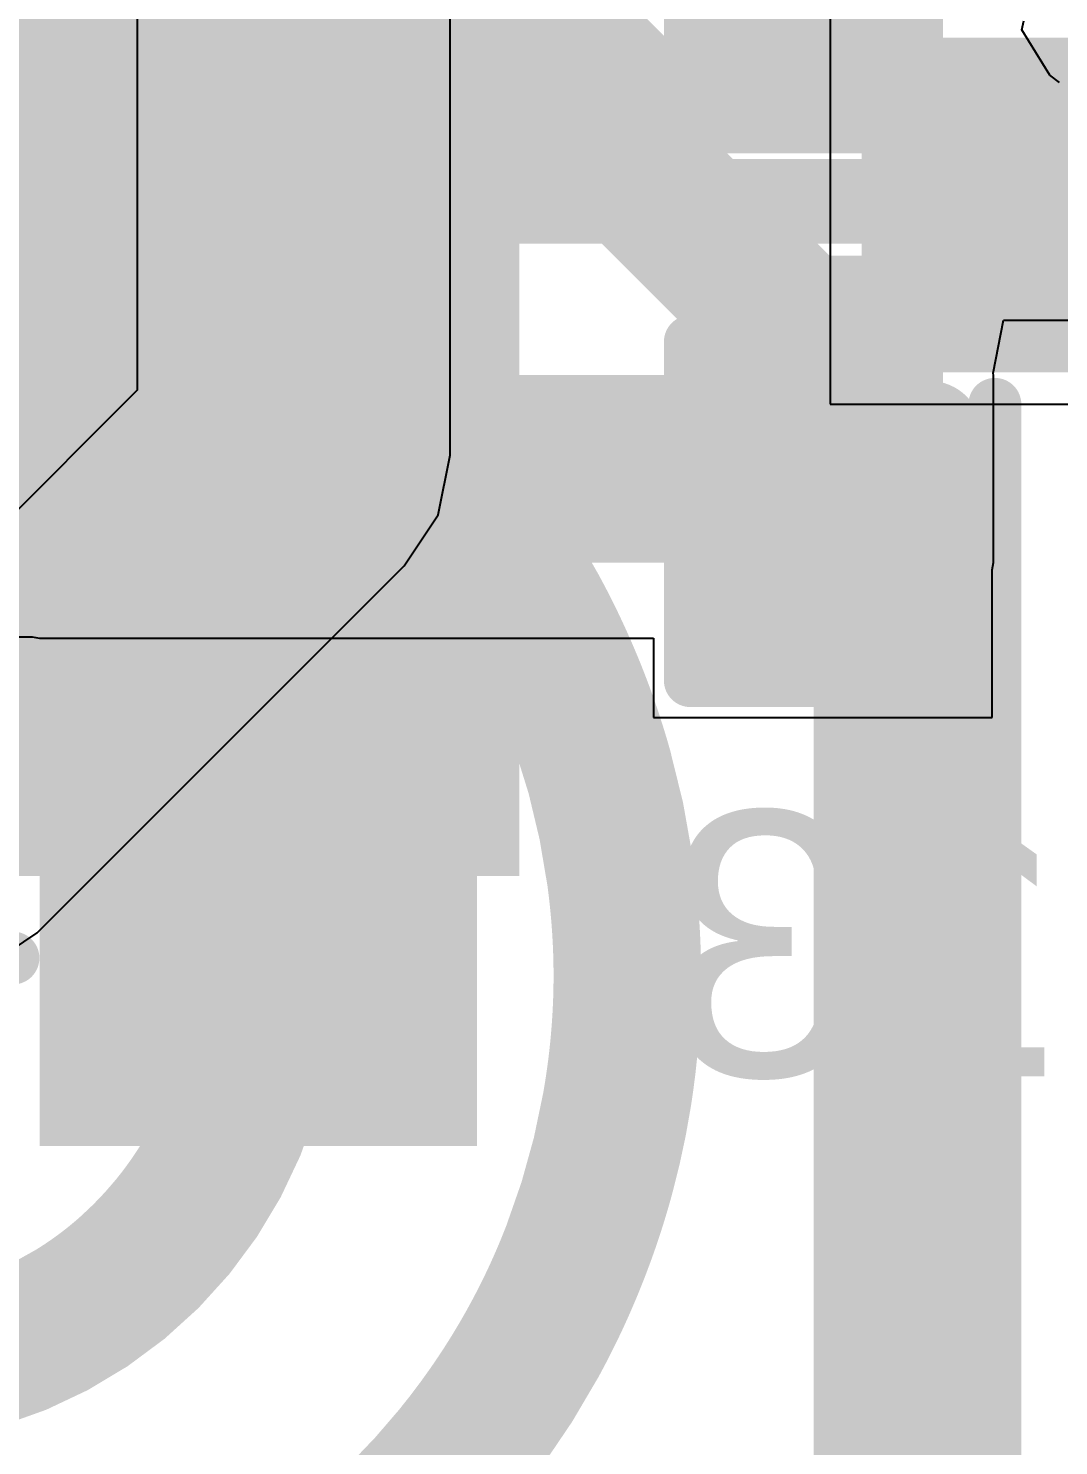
# Model space of a CAD drawing. Header units: inches. Extents: x -1.1 to 11.7, y -0.3 to 2.8.
# Drawn here: x 0.1925 to 0.2898, y 0.3099 to 0.4438 of the extents above; entities that cross this region are included whole.
import ezdxf

# ---------------------------------------------------------------- set-up
doc = ezdxf.new("R2010")
doc.units = ezdxf.units.IN
doc.header["$MEASUREMENT"] = 0
for name, color, linetype in [('Bottom Layer', 5, 'Continuous'), ('Bottom Overlay', 54, 'Continuous'), ('Bottom Paste', 16, 'Continuous'), ('Bottom Solder', 6, 'Continuous'), ('Dimensions', 6, 'Continuous'), ('Drill Drawing', 1, 'Continuous'), ('Top Layer', 1, 'Continuous'), ('Top Overlay', 2, 'Continuous'), ('Top Paste', 8, 'Continuous'), ('Top Solder', 216, 'Continuous'), ('Via Holes', 16, 'Continuous')]:
    doc.layers.add(name, color=color, linetype=linetype)
doc.styles.add('Arial', font='', dxfattribs={"height": 0.2})
doc.styles.get('Arial').set_extended_font_data('Arial')

# ---------------------------------------------------------------- blocks, each defined once
blk = doc.blocks.new('C___0402_B_19')
at = {"layer": 'Bottom Layer'}
for points in [[(-0.0095, 0.0125), (-0.0095, -0.0125), (-0.0275, -0.0125), (-0.0275, 0.0125)], [(0.0275, 0.0125), (0.0275, -0.0125), (0.0095, -0.0125), (0.0095, 0.0125)]]:
    blk.add_hatch(color=5, dxfattribs=at).paths.add_polyline_path(points)
at = {"layer": 'Bottom Paste'}
for points in [[(-0.0095, 0.0125), (-0.0095, -0.0125), (-0.0275, -0.0125), (-0.0275, 0.0125)], [(0.0275, 0.0125), (0.0275, -0.0125), (0.0095, -0.0125), (0.0095, 0.0125)]]:
    blk.add_hatch(color=16, dxfattribs=at).paths.add_polyline_path(points)
at = {"layer": 'Bottom Solder'}
for points in [[(-0.0071378, 0.0148622), (-0.0071378, -0.0148622), (-0.0298622, -0.0148622), (-0.0298622, 0.0148622)], [(0.0298622, 0.0148622), (0.0298622, -0.0148622), (0.0071378, -0.0148622), (0.0071378, 0.0148622)]]:
    blk.add_hatch(color=6, dxfattribs=at).paths.add_polyline_path(points)
at = {"layer": 'Bottom Overlay', "const_width": 0.005}
for points in [[(-0.011, 0.016), (-0.031, 0.016)], [(-0.031, 0.016), (-0.031, -0.016)], [(0.031, 0.016), (0.011, 0.016)], [(0.031, 0.016), (0.031, -0.016)], [(-0.011, -0.016), (-0.031, -0.016)], [(0.031, -0.016), (0.011, -0.016)]]:
    blk.add_lwpolyline(points, dxfattribs=at)
at = {"layer": 'Bottom Overlay', "const_width": 0.0025}
for points in [[(-0.03225, 0.016, 1), (-0.02975, 0.016, 1)], [(-0.03225, 0.016, 1), (-0.02975, 0.016, 1)], [(-0.01225, 0.016, 1), (-0.00975, 0.016, 1)], [(0.00975, 0.016, 1), (0.01225, 0.016, 1)], [(0.02975, 0.016, 1), (0.03225, 0.016, 1)], [(0.02975, 0.016, 1), (0.03225, 0.016, 1)], [(-0.03225, -0.016, 1), (-0.02975, -0.016, 1)], [(-0.03225, -0.016, 1), (-0.02975, -0.016, 1)], [(-0.01225, -0.016, 1), (-0.00975, -0.016, 1)], [(0.00975, -0.016, 1), (0.01225, -0.016, 1)], [(0.02975, -0.016, 1), (0.03225, -0.016, 1)], [(0.02975, -0.016, 1), (0.03225, -0.016, 1)]]:
    blk.add_lwpolyline(points, format="xyb", close=True, dxfattribs=at)
blk = doc.blocks.new('C___0402_B_20')
at = {"layer": 'Bottom Layer'}
for points in [[(-0.0095, 0.0125), (-0.0095, -0.0125), (-0.0275, -0.0125), (-0.0275, 0.0125)], [(0.0275, 0.0125), (0.0275, -0.0125), (0.0095, -0.0125), (0.0095, 0.0125)]]:
    blk.add_hatch(color=5, dxfattribs=at).paths.add_polyline_path(points)
at = {"layer": 'Bottom Paste'}
for points in [[(-0.0095, 0.0125), (-0.0095, -0.0125), (-0.0275, -0.0125), (-0.0275, 0.0125)], [(0.0275, 0.0125), (0.0275, -0.0125), (0.0095, -0.0125), (0.0095, 0.0125)]]:
    blk.add_hatch(color=16, dxfattribs=at).paths.add_polyline_path(points)
at = {"layer": 'Bottom Solder'}
for points in [[(-0.0071378, 0.0148622), (-0.0071378, -0.0148622), (-0.0298622, -0.0148622), (-0.0298622, 0.0148622)], [(0.0298622, 0.0148622), (0.0298622, -0.0148622), (0.0071378, -0.0148622), (0.0071378, 0.0148622)]]:
    blk.add_hatch(color=6, dxfattribs=at).paths.add_polyline_path(points)
at = {"layer": 'Bottom Overlay', "const_width": 0.005}
for points in [[(-0.011, 0.016), (-0.031, 0.016)], [(-0.031, 0.016), (-0.031, -0.016)], [(0.031, 0.016), (0.011, 0.016)], [(0.031, 0.016), (0.031, -0.016)], [(-0.011, -0.016), (-0.031, -0.016)], [(0.031, -0.016), (0.011, -0.016)]]:
    blk.add_lwpolyline(points, dxfattribs=at)
at = {"layer": 'Bottom Overlay', "const_width": 0.0025}
for points in [[(-0.03225, 0.016, 1), (-0.02975, 0.016, 1)], [(-0.03225, 0.016, 1), (-0.02975, 0.016, 1)], [(-0.01225, 0.016, 1), (-0.00975, 0.016, 1)], [(0.00975, 0.016, 1), (0.01225, 0.016, 1)], [(0.02975, 0.016, 1), (0.03225, 0.016, 1)], [(0.02975, 0.016, 1), (0.03225, 0.016, 1)], [(-0.03225, -0.016, 1), (-0.02975, -0.016, 1)], [(-0.03225, -0.016, 1), (-0.02975, -0.016, 1)], [(-0.01225, -0.016, 1), (-0.00975, -0.016, 1)], [(0.00975, -0.016, 1), (0.01225, -0.016, 1)], [(0.02975, -0.016, 1), (0.03225, -0.016, 1)], [(0.02975, -0.016, 1), (0.03225, -0.016, 1)]]:
    blk.add_lwpolyline(points, format="xyb", close=True, dxfattribs=at)
blk = doc.blocks.new('TC_0522C_1_7_260G__24')
at = {"layer": 'Top Layer'}
blk.add_hatch(color=1, dxfattribs=at).paths.add_polyline_path([(-0.13779525, -0.0610236), (-0.09842515, -0.0610236), (-0.09842515, -0.0846456), (-0.13779525, -0.0846456)])
at = {"layer": 'Top Paste'}
blk.add_hatch(color=8, dxfattribs=at).paths.add_polyline_path([(-0.13779525, -0.0610236), (-0.09842515, -0.0610236), (-0.09842515, -0.0846456), (-0.13779525, -0.0846456)])
at = {"layer": 'Top Solder'}
blk.add_hatch(color=216, dxfattribs=at).paths.add_polyline_path([(-0.14179525, -0.0570236), (-0.09442515, -0.0570236), (-0.09442515, -0.0886456), (-0.14179525, -0.0886456)])
at = {"layer": 'Top Overlay', "const_width": 0.005}
for points in [[(-0.1069999, -0.054), (-0.107, 0.055)], [(-0.0559999, -0.1049999), (-0.0739999, -0.0869999)]]:
    blk.add_lwpolyline(points, dxfattribs=at)
at = {"layer": 'Top Overlay', "const_width": 0.0025}
for points in [[(-0.1082499, -0.054, 1), (-0.1057499, -0.054, 1)], [(-0.0752499, -0.0869999, 1), (-0.0727499, -0.0869999, 1)]]:
    blk.add_lwpolyline(points, format="xyb", close=True, dxfattribs=at)
blk = doc.blocks.new('TSOT_23_8_B_29')
at = {"layer": 'Bottom Layer'}
for points in [[(-0.0305118, 0.02952755), (-0.0718504, 0.02952755), (-0.0718504, 0.04724405), (-0.0305118, 0.04724405)], [(0.0718504, 0.02952755), (0.0305118, 0.02952755), (0.0305118, 0.04724405), (0.0718504, 0.04724405)], [(-0.0305118, 0.00393695), (-0.0718504, 0.00393695), (-0.0718504, 0.02165345), (-0.0305118, 0.02165345)], [(0.0718504, 0.00393695), (0.0305118, 0.00393695), (0.0305118, 0.02165345), (0.0718504, 0.02165345)], [(-0.0305118, -0.02165355), (-0.0718504, -0.02165355), (-0.0718504, -0.00393705), (-0.0305118, -0.00393705)], [(0.0718504, -0.02165355), (0.0305118, -0.02165355), (0.0305118, -0.00393705), (0.0718504, -0.00393705)], [(-0.0305118, -0.04724415), (-0.0718504, -0.04724415), (-0.0718504, -0.02952765), (-0.0305118, -0.02952765)], [(0.0718504, -0.04724415), (0.0305118, -0.04724415), (0.0305118, -0.02952765), (0.0718504, -0.02952765)]]:
    blk.add_hatch(color=5, dxfattribs=at).paths.add_polyline_path(points)
at = {"layer": 'Bottom Paste'}
for points in [[(-0.0305118, 0.02952755), (-0.0718504, 0.02952755), (-0.0718504, 0.04724405), (-0.0305118, 0.04724405)], [(0.0718504, 0.02952755), (0.0305118, 0.02952755), (0.0305118, 0.04724405), (0.0718504, 0.04724405)], [(-0.0305118, 0.00393695), (-0.0718504, 0.00393695), (-0.0718504, 0.02165345), (-0.0305118, 0.02165345)], [(0.0718504, 0.00393695), (0.0305118, 0.00393695), (0.0305118, 0.02165345), (0.0718504, 0.02165345)], [(-0.0305118, -0.02165355), (-0.0718504, -0.02165355), (-0.0718504, -0.00393705), (-0.0305118, -0.00393705)], [(0.0718504, -0.02165355), (0.0305118, -0.02165355), (0.0305118, -0.00393705), (0.0718504, -0.00393705)], [(-0.0305118, -0.04724415), (-0.0718504, -0.04724415), (-0.0718504, -0.02952765), (-0.0305118, -0.02952765)], [(0.0718504, -0.04724415), (0.0305118, -0.04724415), (0.0305118, -0.02952765), (0.0718504, -0.02952765)]]:
    blk.add_hatch(color=16, dxfattribs=at).paths.add_polyline_path(points)
at = {"layer": 'Bottom Solder'}
for points in [[(-0.0265118, 0.02552755), (-0.0758504, 0.02552755), (-0.0758504, 0.05124405), (-0.0265118, 0.05124405)], [(0.0758504, 0.02552755), (0.0265118, 0.02552755), (0.0265118, 0.05124405), (0.0758504, 0.05124405)], [(-0.0265118, -6.305e-05), (-0.0758504, -6.305e-05), (-0.0758504, 0.02565345), (-0.0265118, 0.02565345)], [(0.0758504, -6.305e-05), (0.0265118, -6.305e-05), (0.0265118, 0.02565345), (0.0758504, 0.02565345)], [(-0.0265118, -0.02565355), (-0.0758504, -0.02565355), (-0.0758504, 6.295e-05), (-0.0265118, 6.295e-05)], [(0.0758504, -0.02565355), (0.0265118, -0.02565355), (0.0265118, 6.295e-05), (0.0758504, 6.295e-05)], [(-0.0265118, -0.05124415), (-0.0758504, -0.05124415), (-0.0758504, -0.02552765), (-0.0265118, -0.02552765)], [(0.0758504, -0.05124415), (0.0265118, -0.05124415), (0.0265118, -0.02552765), (0.0758504, -0.02552765)]]:
    blk.add_hatch(color=6, dxfattribs=at).paths.add_polyline_path(points)
at = {"layer": 'Bottom Overlay', "const_width": 0.005}
for points in [[(0.03, 0.0589999), (-0.028, 0.0589999)], [(0.023, 0.0589999), (-0.024, 0.0589999)], [(-0.083, -0.034), (-0.083, -0.044)], [(-0.078, -0.039), (-0.083, -0.034)], [(-0.078, -0.039), (-0.083, -0.044)], [(0.03, -0.059), (-0.028, -0.059)]]:
    blk.add_lwpolyline(points, dxfattribs=at)
at = {"layer": 'Bottom Overlay', "const_width": 0.0025}
for points in [[(-0.02925, 0.0589999, 1), (-0.02675, 0.0589999, 1)], [(-0.02525, 0.0589999, 1), (-0.02275, 0.0589999, 1)], [(0.02175, 0.0589999, 1), (0.02425, 0.0589999, 1)], [(0.02875, 0.0589999, 1), (0.03125, 0.0589999, 1)], [(-0.08425, -0.034, 1), (-0.08175, -0.034, 1)], [(-0.08425, -0.034, 1), (-0.08175, -0.034, 1)], [(-0.07925, -0.039, 1), (-0.07675, -0.039, 1)], [(-0.07925, -0.039, 1), (-0.07675, -0.039, 1)], [(-0.08425, -0.044, 1), (-0.08175, -0.044, 1)], [(-0.08425, -0.044, 1), (-0.08175, -0.044, 1)], [(-0.02925, -0.059, 1), (-0.02675, -0.059, 1)], [(0.02875, -0.059, 1), (0.03125, -0.059, 1)]]:
    blk.add_lwpolyline(points, format="xyb", close=True, dxfattribs=at)

msp = doc.modelspace()

# ---------------------------------------------------------------- hatches: boundary and pattern name
at = {"layer": 'Bottom Layer'}
for points in [[(0.1935118, 0.3933465), (0.2765, 0.3933465), (0.2765, 0.4110631), (0.1935118, 0.4110631)], [(0.1935118, 0.3382559), (0.2348504, 0.3382559), (0.2348504, 0.3854725), (0.1935118, 0.3854725)]]:
    msp.add_hatch(color=5, dxfattribs=at).paths.add_polyline_path(points)
h = msp.add_hatch(color=5, dxfattribs=at)
edge = h.paths.add_edge_path()
edge.add_arc((0.2147984, 0.3523619), 0.011811, 0, 360)
at = {"layer": 'Top Layer'}
h = msp.add_hatch(color=1, dxfattribs=at)
edge = h.paths.add_edge_path()
edge.add_arc((0.2147984, 0.3523619), 0.011811, 0, 360)
at = {"layer": 'Via Holes'}
h = msp.add_hatch(color=7, dxfattribs=at)
edge = h.paths.add_edge_path()
edge.add_arc((0.2147984, 0.3523619), 0.0059055, 0, 360)

# ---------------------------------------------------------------- linework, layer by layer
at = {"layer": 'Bottom Layer'}
for p, q in [((0.2863194, 0.4436765), (0.2864887, 0.4445276)), ((0.2889733, 0.4393919), (0.2863194, 0.4436765)), ((0.2898742, 0.4386764), (0.2889733, 0.4393919)), ((0.2836008, 0.4112454), (0.28459, 0.4162454)), ((0.28459, 0.4162454), (0.3270574, 0.4162454)), ((0.2836371, 0.4110631), (0.2836008, 0.4112454)), ((0.2836371, 0.3933465), (0.2836371, 0.4110631)), ((0.2835, 0.3926573), (0.2836371, 0.3933465)), ((0.2835, 0.3787048), (0.2835, 0.3926573)), ((0.1865118, 0.3863466), (0.1928221, 0.3863466)), ((0.1928221, 0.3863466), (0.1935118, 0.3862094)), ((0.1935118, 0.3862094), (0.2515, 0.3862094)), ((0.2515, 0.3862094), (0.2515, 0.3787048)), ((0.2515, 0.3787048), (0.2835, 0.3787048))]:
    msp.add_line(p, q, dxfattribs=at)
at = {"layer": 'Bottom Layer', "const_width": 0.008}
for points in [[(0.2141811, 0.4277953), (0.2145155, 0.4274609)], [(0.2145155, 0.4274609), (0.3424447, 0.4274609)]]:
    msp.add_lwpolyline(points, dxfattribs=at)
at = {"layer": 'Bottom Layer', "const_width": 0.004}
for points in [[(0.2121811, 0.4277953, 1), (0.2161811, 0.4277953, 1)], [(0.2125155, 0.4274609, 1), (0.2165155, 0.4274609, 1)], [(0.2125155, 0.4274609, 1), (0.2165155, 0.4274609, 1)]]:
    msp.add_lwpolyline(points, format="xyb", close=True, dxfattribs=at)
at = {"layer": 'Dimensions', "const_width": 0.01}
for points in [[(0.2326212, 0.4507874), (0.273622, 0.4097866)], [(0.2283464, 0.4370079), (0.2283464, 0.4488189)], [(0.2318058, 0.4488189), (0.2716535, 0.4089713)], [(0.2283464, 0.4370079), (0.2401574, 0.4370079)], [(0.2401574, 0.4370079), (0.2598425, 0.4173229)], [(0.2464007, 0.4370079), (0.277559, 0.4370079)], [(0.277559, 0.4370079), (0.2812135, 0.4370079)], [(0.277559, 0.4173229), (0.277559, 0.4370079)], [(0.2812135, 0.4370079), (0.2828827, 0.4370079)], [(0.2812135, 0.4173229), (0.2812135, 0.4370079)], [(0.2828827, 0.4370079), (0.28471, 0.4370079)], [(0.2828827, 0.4173229), (0.2828827, 0.4370079)], [(0.28471, 0.4370079), (0.3031496, 0.4370079)], [(0.28471, 0.4173229), (0.28471, 0.4370079)], [(0.2005523, 0.4243764), (0.2011871, 0.4241606)], [(0.2011871, 0.4241606), (0.2013964, 0.4240881)], [(0.2013964, 0.4240881), (0.201604, 0.4240156)], [(0.201604, 0.4240156), (0.2018104, 0.4239429)], [(0.2018104, 0.4239429), (0.202016, 0.4238698)], [(0.202016, 0.4238698), (0.2022212, 0.4237961)], [(0.2022212, 0.4237961), (0.2024264, 0.4237217)], [(0.2024264, 0.4237217), (0.2030468, 0.4234923)], [(0.2030468, 0.4234923), (0.2032566, 0.4234132)], [(0.2032566, 0.4234132), (0.2034685, 0.4233326)], [(0.2034685, 0.4233326), (0.2036832, 0.4232502)], [(0.2036832, 0.4232502), (0.2039009, 0.4231658)], [(0.2039009, 0.4231658), (0.204122, 0.4230794)], [(0.204122, 0.4230794), (0.2043472, 0.4229907)], [(0.2043472, 0.4229907), (0.2045742, 0.4229005)], [(0.1955422, 0.4217801), (0.1967395, 0.4214422)], [(0.2598425, 0.4055119), (0.2598425, 0.4173229)], [(0.2660858, 0.4173229), (0.277559, 0.4173229)], [(0.277559, 0.4173229), (0.2812135, 0.4173229)], [(0.2812135, 0.4173229), (0.2828827, 0.4173229)], [(0.2828827, 0.4173229), (0.28471, 0.4173229)], [(0.28471, 0.4173229), (0.3031496, 0.4173229)], [(0.2716535, 0.4089713), (0.273622, 0.4097866)], [(0.2716535, 0.4055119), (0.2716535, 0.4089713)], [(0.273622, 0.4055119), (0.273622, 0.4097866)], [(0.2598425, 0.4055119), (0.2716535, 0.4055119)], [(0.2716535, 0.4055119), (0.277559, 0.4055119)], [(0.2716535, 0.3031496), (0.2716535, 0.4055119)], [(0.277559, 0.3031496), (0.277559, 0.4055119)], [(0.2388486, 0.3872285), (0.2393375, 0.3862939)], [(0.2393375, 0.3862939), (0.2398134, 0.3853479)], [(0.243888, 0.3859806), (0.2443973, 0.3848797)], [(0.2443973, 0.3848797), (0.244498, 0.3846559)], [(0.244498, 0.3846559), (0.2445988, 0.38443)], [(0.2445988, 0.38443), (0.2446994, 0.3842025)], [(0.2446994, 0.3842025), (0.2447996, 0.3839739)], [(0.2447996, 0.3839739), (0.2448992, 0.3837445)], [(0.2448992, 0.3837445), (0.2449981, 0.3835149)], [(0.2449981, 0.3835149), (0.2453828, 0.3826031)], [(0.2453828, 0.3826031), (0.2454753, 0.3823791)], [(0.2454753, 0.3823791), (0.245566, 0.3821576)], [(0.245566, 0.3821576), (0.2456546, 0.3819391)], [(0.2456546, 0.3819391), (0.2457411, 0.3817239)], [(0.2457411, 0.3817239), (0.2458253, 0.3815126)], [(0.2458253, 0.3815126), (0.2459078, 0.3813033)], [(0.2084298, 0.3710051), (0.2086776, 0.3705314)], [(0.2086776, 0.3705314), (0.2089188, 0.370052)], [(0.2084298, 0.3376564), (0.2086776, 0.3381301)], [(0.2086776, 0.3381301), (0.2089188, 0.3386095)], [(0.2467049, 0.3294816), (0.2467781, 0.3296873)], [(0.2467781, 0.3296873), (0.2468509, 0.3298939)], [(0.2468509, 0.3298939), (0.2469235, 0.3301016)], [(0.2469235, 0.3301016), (0.246996, 0.3303111)], [(0.246996, 0.3303111), (0.2471406, 0.3307343)], [(0.246248, 0.3282399), (0.2463271, 0.3284498)], [(0.2463271, 0.3284498), (0.2465567, 0.3290708)], [(0.2465567, 0.3290708), (0.2466311, 0.3292762)], [(0.2466311, 0.3292762), (0.2467049, 0.3294816)], [(0.2457351, 0.3269219), (0.2458253, 0.3271489)], [(0.2458253, 0.3271489), (0.245914, 0.327374)], [(0.245914, 0.327374), (0.2460004, 0.3275953)], [(0.2460004, 0.3275953), (0.2460848, 0.3278131)], [(0.2460848, 0.3278131), (0.2461673, 0.3280278)], [(0.2461673, 0.3280278), (0.246248, 0.3282399)], [(0.1984252, 0.3259843), (0.1987875, 0.3262598)], [(0.2393375, 0.3223676), (0.2398134, 0.3233136)], [(0.2388486, 0.321433), (0.2393375, 0.3223676)]]:
    msp.add_lwpolyline(points, dxfattribs=at)
at = {"layer": 'Dimensions', "const_width": 0.005}
for points in [[(0.2258464, 0.4370079, 1), (0.2308464, 0.4370079, 1)], [(0.2258464, 0.4370079, 1), (0.2308464, 0.4370079, 1)], [(0.2376574, 0.4370079, 1), (0.2426574, 0.4370079, 1)], [(0.2376574, 0.4370079, 1), (0.2426574, 0.4370079, 1)], [(0.2439007, 0.4370079, 1), (0.2489007, 0.4370079, 1)], [(0.275059, 0.4370079, 1), (0.280059, 0.4370079, 1)], [(0.275059, 0.4370079, 1), (0.280059, 0.4370079, 1)], [(0.275059, 0.4370079, 1), (0.280059, 0.4370079, 1)], [(0.2787135, 0.4370079, 1), (0.2837135, 0.4370079, 1)], [(0.2787135, 0.4370079, 1), (0.2837135, 0.4370079, 1)], [(0.2787135, 0.4370079, 1), (0.2837135, 0.4370079, 1)], [(0.2803827, 0.4370079, 1), (0.2853827, 0.4370079, 1)], [(0.2803827, 0.4370079, 1), (0.2853827, 0.4370079, 1)], [(0.2803827, 0.4370079, 1), (0.2853827, 0.4370079, 1)], [(0.28221, 0.4370079, 1), (0.28721, 0.4370079, 1)], [(0.28221, 0.4370079, 1), (0.28721, 0.4370079, 1)], [(0.28221, 0.4370079, 1), (0.28721, 0.4370079, 1)], [(0.1961398, 0.4249887, 1), (0.2011398, 0.4249887, 1)], [(0.1961398, 0.4249886, 1), (0.2011398, 0.4249886, 1)], [(0.1980523, 0.4243764, 1), (0.2030523, 0.4243764, 1)], [(0.1980523, 0.4243764, 1), (0.2030523, 0.4243764, 1)], [(0.1986871, 0.4241606, 1), (0.2036871, 0.4241606, 1)], [(0.1986871, 0.4241606, 1), (0.2036871, 0.4241606, 1)], [(0.1988964, 0.4240881, 1), (0.2038964, 0.4240881, 1)], [(0.1988964, 0.4240881, 1), (0.2038964, 0.4240881, 1)], [(0.199104, 0.4240156, 1), (0.204104, 0.4240156, 1)], [(0.199104, 0.4240156, 1), (0.204104, 0.4240156, 1)], [(0.1993104, 0.4239429, 1), (0.2043104, 0.4239429, 1)], [(0.1993104, 0.4239429, 1), (0.2043104, 0.4239429, 1)], [(0.199516, 0.4238698, 1), (0.204516, 0.4238698, 1)], [(0.199516, 0.4238698, 1), (0.204516, 0.4238698, 1)], [(0.1997212, 0.4237961, 1), (0.2047212, 0.4237961, 1)], [(0.1997212, 0.4237961, 1), (0.2047212, 0.4237961, 1)], [(0.1999264, 0.4237217, 1), (0.2049264, 0.4237217, 1)], [(0.1999264, 0.4237217, 1), (0.2049264, 0.4237217, 1)], [(0.2005468, 0.4234923, 1), (0.2055468, 0.4234923, 1)], [(0.2005468, 0.4234923, 1), (0.2055468, 0.4234923, 1)], [(0.2007566, 0.4234132, 1), (0.2057566, 0.4234132, 1)], [(0.2007566, 0.4234132, 1), (0.2057566, 0.4234132, 1)], [(0.1911829, 0.4222604, 1), (0.1961829, 0.4222604, 1)], [(0.1911829, 0.4222603, 1), (0.1961829, 0.4222603, 1)], [(0.2009685, 0.4233326, 1), (0.2059685, 0.4233326, 1)], [(0.2009685, 0.4233326, 1), (0.2059685, 0.4233326, 1)], [(0.2011832, 0.4232502, 1), (0.2061832, 0.4232502, 1)], [(0.2011832, 0.4232502, 1), (0.2061832, 0.4232502, 1)], [(0.2014009, 0.4231658, 1), (0.2064009, 0.4231658, 1)], [(0.2014009, 0.4231658, 1), (0.2064009, 0.4231658, 1)], [(0.201622, 0.4230794, 1), (0.206622, 0.4230794, 1)], [(0.201622, 0.4230794, 1), (0.206622, 0.4230794, 1)], [(0.2018472, 0.4229907, 1), (0.2068472, 0.4229907, 1)], [(0.2018472, 0.4229907, 1), (0.2068472, 0.4229907, 1)], [(0.2020742, 0.4229005, 1), (0.2070742, 0.4229005, 1)], [(0.2020742, 0.4229005, 1), (0.2070742, 0.4229005, 1)], [(0.2036514, 0.42225, 1), (0.2086514, 0.42225, 1)], [(0.2036515, 0.4222501, 1), (0.2086515, 0.4222501, 1)], [(0.1930422, 0.4217801, 1), (0.1980422, 0.4217801, 1)], [(0.1930422, 0.4217801, 1), (0.1980422, 0.4217801, 1)], [(0.1942395, 0.4214422, 1), (0.1992395, 0.4214422, 1)], [(0.1942395, 0.4214422, 1), (0.1992395, 0.4214422, 1)], [(0.2054285, 0.4214663, 1), (0.2104285, 0.4214663, 1)], [(0.2054286, 0.4214664, 1), (0.2104286, 0.4214664, 1)], [(0.2073951, 0.4205333, 1), (0.2123951, 0.4205333, 1)], [(0.2073951, 0.4205333, 1), (0.2123951, 0.4205333, 1)], [(0.2101744, 0.41909, 1), (0.2151744, 0.41909, 1)], [(0.2101744, 0.4190899, 1), (0.2151744, 0.4190899, 1)], [(0.2573425, 0.4173229, 1), (0.2623425, 0.4173229, 1)], [(0.2573425, 0.4173229, 1), (0.2623425, 0.4173229, 1)], [(0.2635858, 0.4173229, 1), (0.2685858, 0.4173229, 1)], [(0.275059, 0.4173229, 1), (0.280059, 0.4173229, 1)], [(0.275059, 0.4173229, 1), (0.280059, 0.4173229, 1)], [(0.275059, 0.4173229, 1), (0.280059, 0.4173229, 1)], [(0.2787135, 0.4173229, 1), (0.2837135, 0.4173229, 1)], [(0.2787135, 0.4173229, 1), (0.2837135, 0.4173229, 1)], [(0.2787135, 0.4173229, 1), (0.2837135, 0.4173229, 1)], [(0.2803827, 0.4173229, 1), (0.2853827, 0.4173229, 1)], [(0.2803827, 0.4173229, 1), (0.2853827, 0.4173229, 1)], [(0.2803827, 0.4173229, 1), (0.2853827, 0.4173229, 1)], [(0.28221, 0.4173229, 1), (0.28721, 0.4173229, 1)], [(0.28221, 0.4173229, 1), (0.28721, 0.4173229, 1)], [(0.28221, 0.4173229, 1), (0.28721, 0.4173229, 1)], [(0.221496, 0.4114352, 1), (0.226496, 0.4114352, 1)], [(0.2214961, 0.4114351, 1), (0.2264961, 0.4114351, 1)], [(0.21661, 0.4102569, 1), (0.22161, 0.4102569, 1)], [(0.21661, 0.4102569, 1), (0.22161, 0.4102569, 1)], [(0.2176812, 0.4094366, 1), (0.2226812, 0.4094366, 1)], [(0.2176812, 0.4094366, 1), (0.2226812, 0.4094366, 1)], [(0.2233355, 0.4098711, 1), (0.2283355, 0.4098711, 1)], [(0.2233356, 0.4098712, 1), (0.2283356, 0.4098712, 1)], [(0.2691535, 0.4089713, 1), (0.2741535, 0.4089713, 1)], [(0.2691535, 0.4089713, 1), (0.2741535, 0.4089713, 1)], [(0.2691535, 0.4089713, 1), (0.2741535, 0.4089713, 1)], [(0.271122, 0.4097866, 1), (0.276122, 0.4097866, 1)], [(0.271122, 0.4097866, 1), (0.276122, 0.4097866, 1)], [(0.271122, 0.4097866, 1), (0.276122, 0.4097866, 1)], [(0.2189238, 0.408442, 1), (0.2239238, 0.408442, 1)], [(0.2189238, 0.408442, 1), (0.2239238, 0.408442, 1)], [(0.2247752, 0.4085729, 1), (0.2297752, 0.4085729, 1)], [(0.2247753, 0.4085728, 1), (0.2297753, 0.4085728, 1)], [(0.2260116, 0.4074025, 1), (0.2310116, 0.4074025, 1)], [(0.2260116, 0.4074024, 1), (0.2310116, 0.4074024, 1)], [(0.2203321, 0.407256, 1), (0.2253321, 0.407256, 1)], [(0.2203321, 0.4072559, 1), (0.2253321, 0.4072559, 1)], [(0.2222436, 0.4055399, 1), (0.2272436, 0.4055399, 1)], [(0.2222436, 0.4055399, 1), (0.2272436, 0.4055399, 1)], [(0.2284102, 0.4049743, 1), (0.2334102, 0.4049743, 1)], [(0.2284102, 0.4049743, 1), (0.2334102, 0.4049743, 1)], [(0.2573425, 0.4055119, 1), (0.2623425, 0.4055119, 1)], [(0.2573425, 0.4055119, 1), (0.2623425, 0.4055119, 1)], [(0.2691535, 0.4055119, 1), (0.2741535, 0.4055119, 1)], [(0.2691535, 0.4055119, 1), (0.2741535, 0.4055119, 1)], [(0.2691535, 0.4055119, 1), (0.2741535, 0.4055119, 1)], [(0.2691535, 0.4055119, 1), (0.2741535, 0.4055119, 1)], [(0.271122, 0.4055119, 1), (0.276122, 0.4055119, 1)], [(0.275059, 0.4055119, 1), (0.280059, 0.4055119, 1)], [(0.275059, 0.4055119, 1), (0.280059, 0.4055119, 1)], [(0.2295623, 0.4037265, 1), (0.2345623, 0.4037265, 1)], [(0.2295624, 0.4037265, 1), (0.2345624, 0.4037265, 1)], [(0.2308393, 0.4022741, 1), (0.2358393, 0.4022741, 1)], [(0.2308394, 0.4022741, 1), (0.2358394, 0.4022741, 1)], [(0.2323762, 0.4004189, 1), (0.2373762, 0.4004189, 1)], [(0.2323762, 0.4004189, 1), (0.2373762, 0.4004189, 1)], [(0.2348372, 0.397164, 1), (0.2398372, 0.397164, 1)], [(0.2348373, 0.3971641, 1), (0.2398373, 0.3971641, 1)], [(0.2331708, 0.3925882, 1), (0.2381708, 0.3925882, 1)], [(0.2331708, 0.3925881, 1), (0.2381708, 0.3925881, 1)], [(0.235204, 0.3892886, 1), (0.240204, 0.3892886, 1)], [(0.2352041, 0.3892885, 1), (0.2402041, 0.3892885, 1)], [(0.2394184, 0.3898511, 1), (0.2444184, 0.3898511, 1)], [(0.2394185, 0.3898511, 1), (0.2444185, 0.3898511, 1)], [(0.2363486, 0.3872286, 1), (0.2413486, 0.3872286, 1)], [(0.2363486, 0.3872285, 1), (0.2413486, 0.3872285, 1)], [(0.240539, 0.3877184, 1), (0.245539, 0.3877184, 1)], [(0.2405391, 0.3877185, 1), (0.2455391, 0.3877185, 1)], [(0.2368375, 0.3862939, 1), (0.2418375, 0.3862939, 1)], [(0.2368375, 0.3862939, 1), (0.2418375, 0.3862939, 1)], [(0.241388, 0.3859806, 1), (0.246388, 0.3859806, 1)], [(0.241388, 0.3859806, 1), (0.246388, 0.3859806, 1)], [(0.2373134, 0.3853479, 1), (0.2423134, 0.3853479, 1)], [(0.2373134, 0.3853479, 1), (0.2423134, 0.3853479, 1)], [(0.2418973, 0.3848797, 1), (0.2468973, 0.3848797, 1)], [(0.2418973, 0.3848797, 1), (0.2468973, 0.3848797, 1)], [(0.241998, 0.3846559, 1), (0.246998, 0.3846559, 1)], [(0.241998, 0.3846559, 1), (0.246998, 0.3846559, 1)], [(0.2378895, 0.3841502, 1), (0.2428895, 0.3841502, 1)], [(0.2378896, 0.3841502, 1), (0.2428896, 0.3841502, 1)], [(0.2420988, 0.38443, 1), (0.2470988, 0.38443, 1)], [(0.2420988, 0.38443, 1), (0.2470988, 0.38443, 1)], [(0.2421994, 0.3842025, 1), (0.2471994, 0.3842025, 1)], [(0.2421994, 0.3842025, 1), (0.2471994, 0.3842025, 1)], [(0.2422996, 0.3839739, 1), (0.2472996, 0.3839739, 1)], [(0.2422996, 0.3839739, 1), (0.2472996, 0.3839739, 1)], [(0.2423992, 0.3837445, 1), (0.2473992, 0.3837445, 1)], [(0.2423992, 0.3837445, 1), (0.2473992, 0.3837445, 1)], [(0.2424981, 0.3835149, 1), (0.2474981, 0.3835149, 1)], [(0.2424981, 0.3835149, 1), (0.2474981, 0.3835149, 1)], [(0.1959251, 0.3826772, 1), (0.2009251, 0.3826772, 1)], [(0.1959251, 0.3826772, 1), (0.2009251, 0.3826772, 1)], [(0.1964681, 0.3822615, 1), (0.2014681, 0.3822615, 1)], [(0.1964681, 0.3822614, 1), (0.2014681, 0.3822614, 1)], [(0.2384446, 0.3829361, 1), (0.2434446, 0.3829361, 1)], [(0.2384447, 0.3829361, 1), (0.2434447, 0.3829361, 1)], [(0.2428828, 0.3826031, 1), (0.2478828, 0.3826031, 1)], [(0.2428828, 0.3826031, 1), (0.2478828, 0.3826031, 1)], [(0.2429753, 0.3823791, 1), (0.2479753, 0.3823791, 1)], [(0.2429753, 0.3823791, 1), (0.2479753, 0.3823791, 1)], [(0.243066, 0.3821576, 1), (0.248066, 0.3821576, 1)], [(0.243066, 0.3821576, 1), (0.248066, 0.3821576, 1)], [(0.2431546, 0.3819391, 1), (0.2481546, 0.3819391, 1)], [(0.2431546, 0.3819391, 1), (0.2481546, 0.3819391, 1)], [(0.1970979, 0.3817573, 1), (0.2020979, 0.3817573, 1)], [(0.1970979, 0.3817573, 1), (0.2020979, 0.3817573, 1)], [(0.1978118, 0.3811561, 1), (0.2028118, 0.3811561, 1)], [(0.1978118, 0.3811561, 1), (0.2028118, 0.3811561, 1)], [(0.2390823, 0.3814585, 1), (0.2440823, 0.3814585, 1)], [(0.2390824, 0.3814586, 1), (0.2440824, 0.3814586, 1)], [(0.2432411, 0.3817239, 1), (0.2482411, 0.3817239, 1)], [(0.2432411, 0.3817239, 1), (0.2482411, 0.3817239, 1)], [(0.2433253, 0.3815126, 1), (0.2483253, 0.3815126, 1)], [(0.2433253, 0.3815126, 1), (0.2483253, 0.3815126, 1)], [(0.2434078, 0.3813033, 1), (0.2484078, 0.3813033, 1)], [(0.2434078, 0.3813033, 1), (0.2484078, 0.3813033, 1)], [(0.1987806, 0.3802863, 1), (0.2037806, 0.3802863, 1)], [(0.1987806, 0.3802863, 1), (0.2037806, 0.3802863, 1)], [(0.2397864, 0.3797077, 1), (0.2447864, 0.3797077, 1)], [(0.2397864, 0.3797077, 1), (0.2447864, 0.3797077, 1)], [(0.244121, 0.3794134, 1), (0.249121, 0.3794134, 1)], [(0.2441211, 0.3794134, 1), (0.2491211, 0.3794134, 1)], [(0.2406269, 0.3774171, 1), (0.2456269, 0.3774171, 1)], [(0.2406269, 0.3774171, 1), (0.2456269, 0.3774171, 1)], [(0.2448505, 0.3773002, 1), (0.2498505, 0.3773002, 1)], [(0.2448506, 0.3773002, 1), (0.2498506, 0.3773002, 1)], [(0.2457606, 0.3743187, 1), (0.2507606, 0.3743187, 1)], [(0.2457606, 0.3743186, 1), (0.2507606, 0.3743186, 1)], [(0.2043191, 0.3737217, 1), (0.2093191, 0.3737217, 1)], [(0.2043191, 0.3737217, 1), (0.2093191, 0.3737217, 1)], [(0.2053496, 0.3720493, 1), (0.2103496, 0.3720493, 1)], [(0.2053497, 0.3720493, 1), (0.2103497, 0.3720493, 1)], [(0.2059298, 0.3710051, 1), (0.2109298, 0.3710051, 1)], [(0.2059298, 0.3710051, 1), (0.2109298, 0.3710051, 1)], [(0.2061776, 0.3705314, 1), (0.2111776, 0.3705314, 1)], [(0.2061776, 0.3705314, 1), (0.2111776, 0.3705314, 1)], [(0.2064187, 0.370052, 1), (0.2114187, 0.370052, 1)], [(0.2064188, 0.370052, 1), (0.2114188, 0.370052, 1)], [(0.2067108, 0.3694449, 1), (0.2117108, 0.3694449, 1)], [(0.2067108, 0.3694449, 1), (0.2117108, 0.3694449, 1)], [(0.2069921, 0.3688296, 1), (0.2119921, 0.3688296, 1)], [(0.2069922, 0.3688295, 1), (0.2119922, 0.3688295, 1)], [(0.2073154, 0.3680807, 1), (0.2123154, 0.3680807, 1)], [(0.2073154, 0.3680806, 1), (0.2123154, 0.3680806, 1)], [(0.2076723, 0.3671932, 1), (0.2126723, 0.3671932, 1)], [(0.2076723, 0.3671932, 1), (0.2126723, 0.3671932, 1)], [(0.2080982, 0.3660321, 1), (0.2130982, 0.3660321, 1)], [(0.2080983, 0.3660321, 1), (0.2130983, 0.3660321, 1)], [(0.2439502, 0.3635083, 1), (0.2489502, 0.3635083, 1)], [(0.2439502, 0.3635083, 1), (0.2489502, 0.3635083, 1)], [(0.2442131, 0.3612973, 1), (0.2492131, 0.3612973, 1)], [(0.2442132, 0.3612973, 1), (0.2492132, 0.3612973, 1)], [(0.2443854, 0.3593537, 1), (0.2493854, 0.3593537, 1)], [(0.2443854, 0.3593537, 1), (0.2493854, 0.3593537, 1)], [(0.2482844, 0.3601435, 1), (0.2532844, 0.3601435, 1)], [(0.2482844, 0.3601435, 1), (0.2532844, 0.3601435, 1)], [(0.2097827, 0.3589824, 1), (0.2147827, 0.3589824, 1)], [(0.2097828, 0.3589824, 1), (0.2147828, 0.3589824, 1)], [(0.209916, 0.3578618, 1), (0.214916, 0.3578618, 1)], [(0.209916, 0.3578618, 1), (0.214916, 0.3578618, 1)], [(0.2484241, 0.3579169, 1), (0.2534241, 0.3579169, 1)], [(0.2484242, 0.357917, 1), (0.2534242, 0.357917, 1)], [(0.2100032, 0.3568766, 1), (0.2150032, 0.3568766, 1)], [(0.2100033, 0.3568766, 1), (0.2150033, 0.3568766, 1)], [(0.2444892, 0.3576825, 1), (0.2494892, 0.3576825, 1)], [(0.2444892, 0.3576825, 1), (0.2494892, 0.3576825, 1)], [(0.2100559, 0.3560296, 1), (0.2150559, 0.3560296, 1)], [(0.2100559, 0.3560296, 1), (0.2150559, 0.3560296, 1)], [(0.2100877, 0.3551808, 1), (0.2150877, 0.3551808, 1)], [(0.2100877, 0.3551808, 1), (0.2150877, 0.3551808, 1)], [(0.2445519, 0.3560078, 1), (0.2495519, 0.3560078, 1)], [(0.244552, 0.3560078, 1), (0.249552, 0.3560078, 1)], [(0.2484933, 0.3559032, 1), (0.2534933, 0.3559032, 1)], [(0.2484934, 0.3559033, 1), (0.2534934, 0.3559033, 1)], [(0.2100981, 0.3544725, 1), (0.2150981, 0.3544725, 1)], [(0.2100981, 0.3544725, 1), (0.2150981, 0.3544725, 1)], [(0.2445724, 0.3546104, 1), (0.2495724, 0.3546104, 1)], [(0.2445725, 0.3546104, 1), (0.2495725, 0.3546104, 1)], [(0.2100559, 0.3526319, 1), (0.2150559, 0.3526319, 1)], [(0.2100559, 0.3526319, 1), (0.2150559, 0.3526319, 1)], [(0.2100877, 0.3534807, 1), (0.2150877, 0.3534807, 1)], [(0.2100877, 0.3534807, 1), (0.2150877, 0.3534807, 1)], [(0.244552, 0.3526538, 1), (0.249552, 0.3526538, 1)], [(0.244552, 0.3526537, 1), (0.249552, 0.3526537, 1)], [(0.2100032, 0.3517849, 1), (0.2150032, 0.3517849, 1)], [(0.2100033, 0.3517849, 1), (0.2150033, 0.3517849, 1)], [(0.2484629, 0.3516391, 1), (0.2534629, 0.3516391, 1)], [(0.248463, 0.3516391, 1), (0.253463, 0.3516391, 1)], [(0.209916, 0.3507997, 1), (0.214916, 0.3507997, 1)], [(0.209916, 0.3507997, 1), (0.214916, 0.3507997, 1)], [(0.2444892, 0.350979, 1), (0.2494892, 0.350979, 1)], [(0.2444892, 0.350979, 1), (0.2494892, 0.350979, 1)], [(0.2097826, 0.3496791, 1), (0.2147826, 0.3496791, 1)], [(0.2097828, 0.3496791, 1), (0.2147828, 0.3496791, 1)], [(0.2443854, 0.3493078, 1), (0.2493854, 0.3493078, 1)], [(0.2443854, 0.3493078, 1), (0.2493854, 0.3493078, 1)], [(0.2483648, 0.3496318, 1), (0.2533648, 0.3496318, 1)], [(0.2483648, 0.3496317, 1), (0.2533648, 0.3496317, 1)], [(0.209567, 0.3482883, 1), (0.214567, 0.3482883, 1)], [(0.209567, 0.3482882, 1), (0.214567, 0.3482882, 1)], [(0.2442131, 0.3473642, 1), (0.2492131, 0.3473642, 1)], [(0.2442132, 0.3473642, 1), (0.2492132, 0.3473642, 1)], [(0.2481718, 0.3471917, 1), (0.2531718, 0.3471917, 1)], [(0.2481718, 0.3471917, 1), (0.2531718, 0.3471917, 1)], [(0.2439502, 0.3451532, 1), (0.2489502, 0.3451532, 1)], [(0.2439502, 0.3451532, 1), (0.2489502, 0.3451532, 1)], [(0.2435247, 0.3424091, 1), (0.2485247, 0.3424091, 1)], [(0.2435247, 0.3424091, 1), (0.2485247, 0.3424091, 1)], [(0.2476147, 0.3427928, 1), (0.2526147, 0.3427928, 1)], [(0.2476148, 0.3427929, 1), (0.2526148, 0.3427929, 1)], [(0.2073154, 0.3405809, 1), (0.2123154, 0.3405809, 1)], [(0.2073154, 0.3405808, 1), (0.2123154, 0.3405808, 1)], [(0.2076722, 0.3414683, 1), (0.2126722, 0.3414683, 1)], [(0.2076723, 0.3414683, 1), (0.2126723, 0.3414683, 1)], [(0.2067108, 0.3392166, 1), (0.2117108, 0.3392166, 1)], [(0.2067108, 0.3392166, 1), (0.2117108, 0.3392166, 1)], [(0.2069921, 0.3398319, 1), (0.2119921, 0.3398319, 1)], [(0.2069922, 0.339832, 1), (0.2119922, 0.339832, 1)], [(0.2061776, 0.3381301, 1), (0.2111776, 0.3381301, 1)], [(0.2061776, 0.3381301, 1), (0.2111776, 0.3381301, 1)], [(0.2064187, 0.3386095, 1), (0.2114187, 0.3386095, 1)], [(0.2064188, 0.3386095, 1), (0.2114188, 0.3386095, 1)], [(0.2059298, 0.3376564, 1), (0.2109298, 0.3376564, 1)], [(0.2059298, 0.3376564, 1), (0.2109298, 0.3376564, 1)], [(0.2048782, 0.3358212, 1), (0.2098782, 0.3358212, 1)], [(0.2048782, 0.3358211, 1), (0.2098782, 0.3358211, 1)], [(0.2037394, 0.334083, 1), (0.2087394, 0.334083, 1)], [(0.2037395, 0.3340829, 1), (0.2087395, 0.3340829, 1)], [(0.245942, 0.3349973, 1), (0.250942, 0.3349973, 1)], [(0.245942, 0.3349972, 1), (0.250942, 0.3349972, 1)], [(0.2452591, 0.3326466, 1), (0.2502591, 0.3326466, 1)], [(0.2452591, 0.3326466, 1), (0.2502591, 0.3326466, 1)], [(0.2021295, 0.3319516, 1), (0.2071295, 0.3319516, 1)], [(0.2021295, 0.3319516, 1), (0.2071295, 0.3319516, 1)], [(0.2442781, 0.3296873, 1), (0.2492781, 0.3296873, 1)], [(0.2442781, 0.3296873, 1), (0.2492781, 0.3296873, 1)], [(0.2443509, 0.3298939, 1), (0.2493509, 0.3298939, 1)], [(0.2443509, 0.3298939, 1), (0.2493509, 0.3298939, 1)], [(0.2444235, 0.3301016, 1), (0.2494235, 0.3301016, 1)], [(0.2444235, 0.3301016, 1), (0.2494235, 0.3301016, 1)], [(0.244496, 0.3303111, 1), (0.249496, 0.3303111, 1)], [(0.244496, 0.3303111, 1), (0.249496, 0.3303111, 1)], [(0.2446406, 0.3307343, 1), (0.2496406, 0.3307343, 1)], [(0.2446406, 0.3307342, 1), (0.2496406, 0.3307342, 1)], [(0.2397864, 0.3289538, 1), (0.2447864, 0.3289538, 1)], [(0.2397864, 0.3289538, 1), (0.2447864, 0.3289538, 1)], [(0.2438271, 0.3284498, 1), (0.2488271, 0.3284498, 1)], [(0.2438271, 0.3284498, 1), (0.2488271, 0.3284498, 1)], [(0.2440567, 0.3290708, 1), (0.2490567, 0.3290708, 1)], [(0.2440567, 0.3290708, 1), (0.2490567, 0.3290708, 1)], [(0.2441311, 0.3292762, 1), (0.2491311, 0.3292762, 1)], [(0.2441311, 0.3292762, 1), (0.2491311, 0.3292762, 1)], [(0.2442049, 0.3294816, 1), (0.2492049, 0.3294816, 1)], [(0.2442049, 0.3294816, 1), (0.2492049, 0.3294816, 1)], [(0.1974557, 0.3272015, 1), (0.2024557, 0.3272015, 1)], [(0.1974557, 0.3272015, 1), (0.2024557, 0.3272015, 1)], [(0.1982541, 0.3278946, 1), (0.2032541, 0.3278946, 1)], [(0.1982541, 0.3278946, 1), (0.2032541, 0.3278946, 1)], [(0.2390823, 0.327203, 1), (0.2440823, 0.327203, 1)], [(0.2390824, 0.3272029, 1), (0.2440824, 0.3272029, 1)], [(0.2433253, 0.3271489, 1), (0.2483253, 0.3271489, 1)], [(0.2433253, 0.3271489, 1), (0.2483253, 0.3271489, 1)], [(0.243414, 0.327374, 1), (0.248414, 0.327374, 1)], [(0.243414, 0.327374, 1), (0.248414, 0.327374, 1)], [(0.2435004, 0.3275953, 1), (0.2485004, 0.3275953, 1)], [(0.2435004, 0.3275953, 1), (0.2485004, 0.3275953, 1)], [(0.2435848, 0.3278131, 1), (0.2485848, 0.3278131, 1)], [(0.2435848, 0.3278131, 1), (0.2485848, 0.3278131, 1)], [(0.2436673, 0.3280278, 1), (0.2486673, 0.3280278, 1)], [(0.2436673, 0.3280278, 1), (0.2486673, 0.3280278, 1)], [(0.243748, 0.3282399, 1), (0.248748, 0.3282399, 1)], [(0.243748, 0.3282399, 1), (0.248748, 0.3282399, 1)], [(0.1959252, 0.3259843, 1), (0.2009252, 0.3259843, 1)], [(0.1959252, 0.3259843, 1), (0.2009252, 0.3259843, 1)], [(0.1962874, 0.3262597, 1), (0.2012874, 0.3262597, 1)], [(0.1962875, 0.3262598, 1), (0.2012875, 0.3262598, 1)], [(0.1968286, 0.3266857, 1), (0.2018286, 0.3266857, 1)], [(0.1968286, 0.3266856, 1), (0.2018286, 0.3266856, 1)], [(0.2384446, 0.3257254, 1), (0.2434446, 0.3257254, 1)], [(0.2384447, 0.3257254, 1), (0.2434447, 0.3257254, 1)], [(0.2432351, 0.3269219, 1), (0.2482351, 0.3269219, 1)], [(0.2432351, 0.3269219, 1), (0.2482351, 0.3269219, 1)], [(0.2378895, 0.3245113, 1), (0.2428895, 0.3245113, 1)], [(0.2378896, 0.3245113, 1), (0.2428896, 0.3245113, 1)], [(0.2425846, 0.3253447, 1), (0.2475846, 0.3253447, 1)], [(0.2425847, 0.3253446, 1), (0.2475847, 0.3253446, 1)], [(0.1933676, 0.3242349, 1), (0.1983676, 0.3242349, 1)], [(0.1933677, 0.3242349, 1), (0.1983677, 0.3242349, 1)], [(0.2373134, 0.3233136, 1), (0.2423134, 0.3233136, 1)], [(0.2373134, 0.3233136, 1), (0.2423134, 0.3233136, 1)], [(0.2418009, 0.3235676, 1), (0.2468009, 0.3235676, 1)], [(0.241801, 0.3235675, 1), (0.246801, 0.3235675, 1)], [(0.2368375, 0.3223676, 1), (0.2418375, 0.3223676, 1)], [(0.2368375, 0.3223676, 1), (0.2418375, 0.3223676, 1)], [(0.2363486, 0.321433, 1), (0.2413486, 0.321433, 1)], [(0.2363486, 0.321433, 1), (0.2413486, 0.321433, 1)], [(0.2408679, 0.321601, 1), (0.2458679, 0.321601, 1)], [(0.2408679, 0.321601, 1), (0.2458679, 0.321601, 1)], [(0.2342741, 0.3178122, 1), (0.2392741, 0.3178122, 1)], [(0.2342741, 0.3178121, 1), (0.2392741, 0.3178121, 1)], [(0.2394245, 0.3188217, 1), (0.2444245, 0.3188217, 1)], [(0.2394245, 0.3188217, 1), (0.2444245, 0.3188217, 1)], [(0.2320271, 0.3143829, 1), (0.2370271, 0.3143829, 1)], [(0.2320272, 0.3143828, 1), (0.2370272, 0.3143828, 1)], [(0.2288508, 0.3101779, 1), (0.2338508, 0.3101779, 1)], [(0.2288508, 0.3101778, 1), (0.2338508, 0.3101778, 1)], [(0.2317697, 0.3075001, 1), (0.2367697, 0.3075001, 1)], [(0.2317697, 0.3075, 1), (0.2367697, 0.3075, 1)], [(0.2302057, 0.3056606, 1), (0.2352057, 0.3056606, 1)], [(0.2302058, 0.3056605, 1), (0.2352058, 0.3056605, 1)]]:
    msp.add_lwpolyline(points, format="xyb", close=True, dxfattribs=at)
at = {"layer": 'Dimensions', "const_width": 0.01}
for points in [[(0.1854128, 0.4277213, -0.0464902639116817), (0.1986398, 0.4249887)], [(0.1771653, 0.426207, -0.9999999999999999), (0.1771653, 0.2824546)], [(0.1986398, 0.4249886, -0.0067546525550239), (0.2005523, 0.4243764)], [(0.1823841, 0.4240462, -0.0413833707396625), (0.1936829, 0.4222603)], [(0.1936829, 0.4222604, -0.0067968902491806), (0.1955422, 0.4217801)], [(0.2045742, 0.4229005, -0.0056316888897674), (0.2061514, 0.42225)], [(0.2061515, 0.4222501, -0.0064810594427112), (0.2079286, 0.4214664)], [(0.1967395, 0.4214422, -0.0902708687378922), (0.21911, 0.4102569)], [(0.2079285, 0.4214663, -0.0073400243960473), (0.2098951, 0.4205333)], [(0.2098951, 0.4205333, -0.0106736875925717), (0.2126744, 0.4190899)], [(0.2126744, 0.41909, -0.0471097513035085), (0.223996, 0.4114352)], [(0.2239961, 0.4114351, -0.0081392929697337), (0.2258355, 0.4098711)], [(0.21911, 0.4102569, -0.0049785840981301), (0.2201812, 0.4094366)], [(0.2201812, 0.4094366, -0.0058044304282137), (0.2214238, 0.408442)], [(0.2258356, 0.4098712, -0.0064625476064729), (0.2272753, 0.4085728)], [(0.2214238, 0.408442, -0.0066408713473885), (0.2228321, 0.4072559)], [(0.2272752, 0.4085729, -0.0056133005739771), (0.2285116, 0.4074025)], [(0.2285116, 0.4074024, -0.0111770004759544), (0.2309102, 0.4049743)], [(0.2228321, 0.407256, -0.0091681572687369), (0.2247436, 0.4055399)], [(0.2247436, 0.4055399, -0.0601378076736282), (0.2356708, 0.3925882)], [(0.2309102, 0.4049743, -0.0056566696718014), (0.2320623, 0.4037265)], [(0.2320624, 0.4037265, -0.0065109927969977), (0.2333394, 0.4022741)], [(0.2333393, 0.4022741, -0.0081959382908523), (0.2348762, 0.4004189)], [(0.2348762, 0.4004189, -0.0140347294447542), (0.2373372, 0.397164)], [(0.2373373, 0.3971641, -0.0298016216733313), (0.2419185, 0.3898511)], [(0.1771653, 0.3937009, -0.9999999999999999), (0.1771653, 0.3149607)], [(0.2356708, 0.3925881, -0.0139848636294161), (0.2377041, 0.3892885)], [(0.237704, 0.3892886, -0.0085718064238), (0.2388486, 0.3872286)], [(0.2419184, 0.3898511, -0.00819523243084), (0.243039, 0.3877184)], [(0.1870865, 0.3883465, -0.0902708687378369), (0.1984251, 0.3826772)], [(0.2430391, 0.3877185, -0.0065102768668502), (0.243888, 0.3859806)], [(0.2398134, 0.3853479, -0.0049075996354168), (0.2403896, 0.3841502)], [(0.2403895, 0.3841502, -0.0048720960621171), (0.2409446, 0.3829361)], [(0.1984251, 0.3826772, -0.0049785840973247), (0.1989681, 0.3822614)], [(0.1989681, 0.3822615, -0.0058044304279313), (0.1995979, 0.3817573)], [(0.2409447, 0.3829361, -0.0058071249748571), (0.2415824, 0.3814586)], [(0.1995979, 0.3817573, -0.006640871346942), (0.2003118, 0.3811561)], [(0.2003118, 0.3811561, -0.0091681572681737), (0.2012806, 0.3802863)], [(0.2415823, 0.3814585, -0.0067320469305157), (0.2422864, 0.3797077)], [(0.2459078, 0.3813033, -0.0067138441169274), (0.2466211, 0.3794134)], [(0.2012806, 0.3802863, -0.0601378076735889), (0.2068191, 0.3737217)], [(0.2422864, 0.3797077, -0.008608815807867), (0.2431269, 0.3774171)], [(0.246621, 0.3794134, -0.007510169724357), (0.2473505, 0.3773002)], [(0.2431269, 0.3774171, -0.049987115979448), (0.2464502, 0.3635083)], [(0.2473506, 0.3773002, -0.0105841177243719), (0.2482606, 0.3743187)], [(0.2482606, 0.3743186, -0.0494730595163808), (0.2507844, 0.3601435)], [(0.2068191, 0.3737217, -0.0139848636290834), (0.2078497, 0.3720493)], [(0.2078496, 0.3720493, -0.0085718064240181), (0.2084298, 0.3710051)], [(0.2089187, 0.370052, -0.0049075996358531), (0.2092108, 0.3694449)], [(0.2092108, 0.3694449, -0.0048720960623244), (0.2094922, 0.3688295)], [(0.2094921, 0.3688296, -0.0058071249748353), (0.2098154, 0.3680807)], [(0.2098154, 0.3680806, -0.0067320469301147), (0.2101723, 0.3671932)], [(0.2101723, 0.3671932, -0.0086088158083809), (0.2105983, 0.3660321)], [(0.2105982, 0.3660321, -0.0499871159795263), (0.2122827, 0.3589824)], [(0.2464502, 0.3635083, -0.0079439852438388), (0.2467131, 0.3612973)], [(0.2467132, 0.3612973, -0.0070415838572077), (0.2468854, 0.3593537)], [(0.2468854, 0.3593537, -0.006110966122672), (0.2469892, 0.3576825)], [(0.2507844, 0.3601435, -0.0074924718412625), (0.2509242, 0.357917)], [(0.2122828, 0.3589824, -0.0079439852443925), (0.212416, 0.3578618)], [(0.212416, 0.3578618, -0.007041583857288), (0.2125033, 0.3568766)], [(0.2509241, 0.3579169, -0.0066948578352417), (0.2509933, 0.3559032)], [(0.2125032, 0.3568766, -0.0061109661232345), (0.2125559, 0.3560296)], [(0.2469892, 0.3576825, -0.0061868959372773), (0.247052, 0.3560078)], [(0.2125559, 0.3560296, -0.0061868959369873), (0.2125877, 0.3551808)], [(0.2125877, 0.3551808, -0.0052179644251188), (0.2125981, 0.3544725)], [(0.2470519, 0.3560078, -0.0052179644262693), (0.2470724, 0.3546104)], [(0.2509934, 0.3559033, -0.0140636822530486), (0.250963, 0.3516391)], [(0.2125981, 0.3544725, -0.0073211807789601), (0.2125877, 0.3534807)], [(0.2470725, 0.3546104, -0.0073211807791009), (0.247052, 0.3526538)], [(0.2125559, 0.3526319, -0.0061109661232049), (0.2125032, 0.3517849)], [(0.2125877, 0.3534807, -0.0061868959374089), (0.2125559, 0.3526319)], [(0.247052, 0.3526537, -0.0061868959373067), (0.2469892, 0.350979)], [(0.2125033, 0.3517849, -0.0070415838573105), (0.212416, 0.3507997)], [(0.2509629, 0.3516391, -0.0067489343048986), (0.2508648, 0.3496318)], [(0.212416, 0.3507997, -0.0079439852444147), (0.2122828, 0.3496791)], [(0.2469892, 0.350979, -0.0061109661226773), (0.2468854, 0.3493078)], [(0.2122826, 0.3496791, -0.0097975779504637), (0.212067, 0.3482883)], [(0.2468854, 0.3493078, -0.0070415838571999), (0.2467132, 0.3473642)], [(0.2508648, 0.3496317, -0.0083070982066622), (0.2506718, 0.3471917)], [(0.212067, 0.3482882, -0.0487972336012154), (0.2101722, 0.3414683)], [(0.2467131, 0.3473642, -0.007943985244027), (0.2464502, 0.3451532)], [(0.2506718, 0.3471917, -0.0152153428534554), (0.2501148, 0.3427929)], [(0.2464502, 0.3451532, -0.009797577950523), (0.2460247, 0.3424091)], [(0.2460247, 0.3424091, -0.0487972336012766), (0.2422864, 0.3289538)], [(0.2501147, 0.3427928, -0.0274432290660303), (0.248442, 0.3349972)], [(0.2098154, 0.3405808, -0.0058071249748122), (0.2094921, 0.3398319)], [(0.2101723, 0.3414683, -0.0067320469301076), (0.2098154, 0.3405809)], [(0.2092108, 0.3392166, -0.0049075996358511), (0.2089187, 0.3386095)], [(0.2094922, 0.339832, -0.0048720960623014), (0.2092108, 0.3392166)], [(0.2084298, 0.3376564, -0.015145264457808), (0.2073782, 0.3358212)], [(0.2073782, 0.3358211, -0.0147200965549581), (0.2062394, 0.334083)], [(0.2062395, 0.3340829, -0.0187190026872761), (0.2046295, 0.3319516)], [(0.248442, 0.3349973, -0.0083060314050822), (0.2477591, 0.3326466)], [(0.2477591, 0.3326466, -0.0067478168141258), (0.2471406, 0.3307342)], [(0.2046295, 0.3319516, -0.0391388887433344), (0.2007541, 0.3278946)], [(0.2422864, 0.3289538, -0.00673204693034), (0.2415823, 0.327203)], [(0.1999557, 0.3272015, -0.0058063805841306), (0.1993286, 0.3266857)], [(0.2007541, 0.3278946, -0.0074826221352693), (0.1999557, 0.3272015)], [(0.2415824, 0.3272029, -0.0058071249750416), (0.2409447, 0.3257254)], [(0.1984252, 0.3259843, -0.0218323618464154), (0.1958677, 0.3242349)], [(0.1993286, 0.3266856, -0.004975569639924), (0.1987874, 0.3262597)], [(0.2409446, 0.3257254, -0.0048720960623789), (0.2403895, 0.3245113)], [(0.2457351, 0.3269219, -0.0056316888897105), (0.2450846, 0.3253447)], [(0.2403896, 0.3245113, -0.004907599636035), (0.2398134, 0.3233136)], [(0.2450847, 0.3253446, -0.0064810594426699), (0.244301, 0.3235675)], [(0.1958676, 0.3242349, -0.0682030639462853), (0.1870866, 0.320315)], [(0.2443009, 0.3235676, -0.0073400243960402), (0.2433679, 0.321601)], [(0.2388486, 0.321433, -0.0151452644578948), (0.2367741, 0.3178122)], [(0.2433679, 0.321601, -0.0106736875926831), (0.2419245, 0.3188217)], [(0.2419245, 0.3188217, -0.0471097513036994), (0.2342697, 0.3075001)], [(0.2367741, 0.3178121, -0.0147200965549715), (0.2345272, 0.3143828)], [(0.2345271, 0.3143829, -0.0187190026871531), (0.2313508, 0.3101779)], [(0.2313508, 0.3101778, -0.0391388887433645), (0.2237048, 0.3021734)], [(0.2342697, 0.3075, -0.008139292969727), (0.2327057, 0.3056606)], [(0.2327058, 0.3056605, -0.006462547606201), (0.2314074, 0.3042208)]]:
    msp.add_lwpolyline(points, format="xyb", dxfattribs=at)
at = {"layer": 'Drill Drawing', "const_width": 0.002}
for points in [[(0.2047984, 0.3623619), (0.2247984, 0.3623619)], [(0.2047984, 0.3423619), (0.2047984, 0.3623619)], [(0.2247984, 0.3423619), (0.2247984, 0.3623619)], [(0.2047984, 0.3423619), (0.2247984, 0.3423619)]]:
    msp.add_lwpolyline(points, dxfattribs=at)
at = {"layer": 'Drill Drawing', "const_width": 0.001}
for points in [[(0.2042984, 0.3623619, 1), (0.2052984, 0.3623619, 1)], [(0.2042984, 0.3623619, 1), (0.2052984, 0.3623619, 1)], [(0.2242984, 0.3623619, 1), (0.2252984, 0.3623619, 1)], [(0.2242984, 0.3623619, 1), (0.2252984, 0.3623619, 1)], [(0.2042984, 0.3423619, 1), (0.2052984, 0.3423619, 1)], [(0.2042984, 0.3423619, 1), (0.2052984, 0.3423619, 1)], [(0.2242984, 0.3423619, 1), (0.2252984, 0.3423619, 1)], [(0.2242984, 0.3423619, 1), (0.2252984, 0.3423619, 1)]]:
    msp.add_lwpolyline(points, format="xyb", close=True, dxfattribs=at)
at = {"layer": 'Top Layer'}
for p, q in [((0.2322996, 0.4035034), (0.2322996, 0.4778351)), ((0.2027314, 0.4521546), (0.2027314, 0.4096272)), ((0.2681915, 0.4459374), (0.2681915, 0.4083154)), ((0.2027314, 0.4096272), (0.1767107, 0.3836064)), ((0.2681915, 0.4083154), (0.3215615, 0.4083154)), ((0.2311742, 0.3978458), (0.2322996, 0.4035034)), ((0.2279695, 0.3930495), (0.2311742, 0.3978458)), ((0.1932883, 0.3583684), (0.2279695, 0.3930495)), ((0.188492, 0.3551636), (0.1932883, 0.3583684))]:
    msp.add_line(p, q, dxfattribs=at)
at = {"layer": 'Top Layer', "const_width": 0.015}
for points in [[(0.2175155, 0.4035034), (0.2175155, 0.4925563)], [(0.1828344, 0.3688223), (0.2175155, 0.4035034)]]:
    msp.add_lwpolyline(points, dxfattribs=at)
at = {"layer": 'Top Layer', "const_width": 0.0075}
msp.add_lwpolyline([(0.2137655, 0.4035034, 1), (0.2212655, 0.4035034, 1)], format="xyb", close=True, dxfattribs=at)
msp.add_lwpolyline([(0.2137655, 0.4035034, 1), (0.2212655, 0.4035034, 1)], format="xyb", close=True, dxfattribs=at)

# ---------------------------------------------------------------- block references
at = {"rotation": 180}
for name, p in [('TSOT_23_8_B_29', (0.163, 0.415)), ('C___0402_B_20', (0.286, 0.4573859)), ('TC_0522C_1_7_260G__24', (0.1767663, 0.3542918)), ('C___0402_B_19', (0.286, 0.3982048))]:
    msp.add_blockref(name, p, dxfattribs=at)

# ---------------------------------------------------------------- texts
at = {"layer": 'Bottom Overlay', "style": 'Arial', "text_generation_flag": 2}
msp.add_text('C13', height=0.025, dxfattribs=at).set_placement((0.3163057, 0.3448416))

doc.saveas('drawing.dxf')
